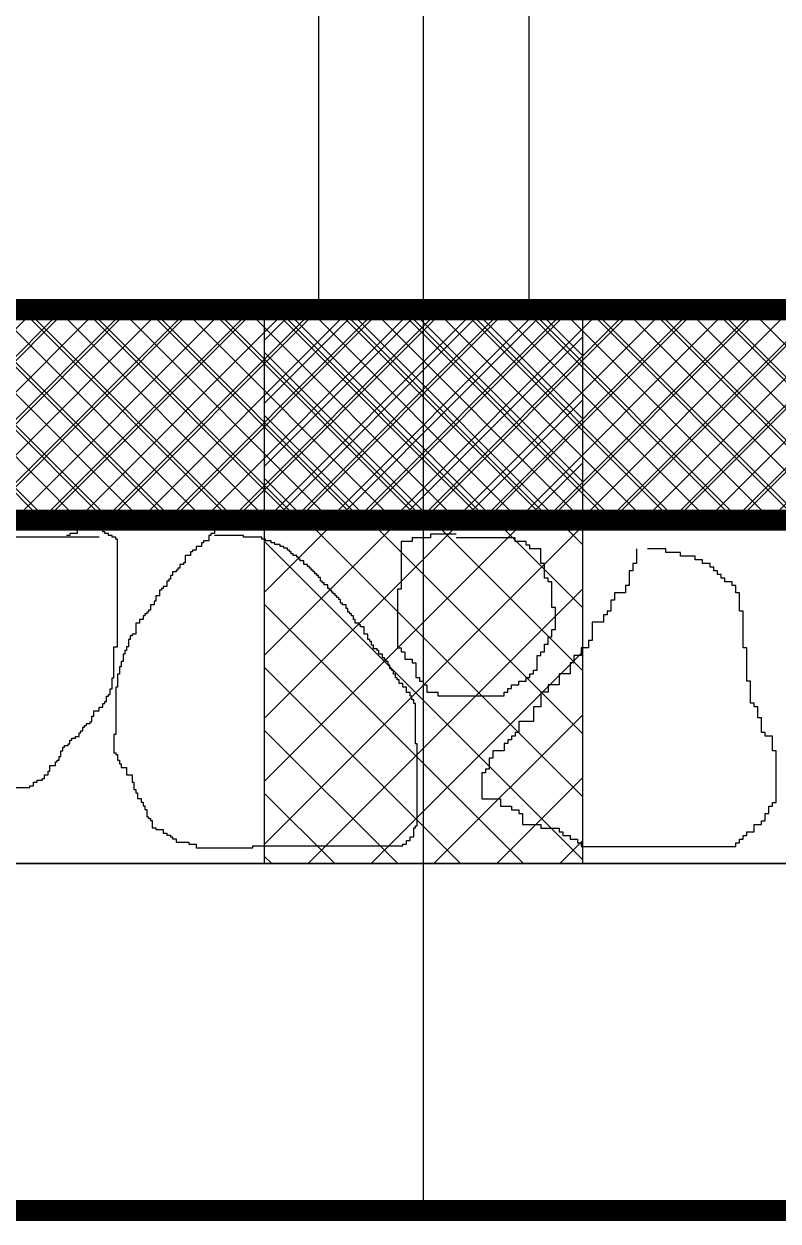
# Model space of a CAD drawing. Extents: x 250879 to 348495, y -51522 to -9360.
# Drawn here: x 281841 to 281948.6, y -30426.9 to -30256.3 of the extents above; entities that cross this region are included whole.
import ezdxf

# ---------------------------------------------------------------- set-up
doc = ezdxf.new("R2010")
doc.units = 0
for name, color, linetype in [('AXIS', 1, 'CONTINUOUS'), ('CURTAIN', 150, 'CONTINUOUS'), ('WALL', 7, 'CONTINUOUS')]:
    doc.layers.add(name, color=color, linetype=linetype)
doc.layers.add('VIS', color=8, linetype='CONTINUOUS', lineweight=18)

msp = doc.modelspace()

# ---------------------------------------------------------------- hatches: boundary and pattern name
at = {"layer": 'AXIS'}
h = msp.add_hatch(dxfattribs=at)
h.set_pattern_fill('ANSI37', color=256, style=0)
h.set_pattern_definition([(45, (10887.426, -3880), (-2.24506403, 2.24506403), []), (135, (10887.426, -3880), (-2.24506403, -2.24506403), [])])
h.paths.add_polyline_path([(280918.80191, -30297.00774), (280918.80191, -30327.00774), (283913.00858, -30327.00774), (283913.00858, -30297.00774)])
at = {"layer": 'VIS', "ltscale": 0.0001}
h = msp.add_hatch(dxfattribs=at)
h.set_pattern_fill('ANSI37', color=256, scale=2, style=0)
h.set_pattern_definition([(45, (-68251.727, -10516.453), (-4.49012806, 4.49012806), []), (135, (-68251.727, -10516.453), (-4.49012806, -4.49012806), [])])
h.paths.add_polyline_path([(281605.834, -30297.00774), (281543.70219, -30297.00774), (281543.70219, -30302.00774), (281605.834, -30302.00774)], flags=17)
h.paths.add_polyline_path([(281543.70219, -30297.00774), (281538.70219, -30297.00774), (281538.70219, -30302.00774), (281543.70219, -30302.00774)], flags=17)
h.paths.add_polyline_path([(281538.70219, -30297.00774), (281488.37281, -30297.00774), (281488.37281, -30302.00774), (281538.70219, -30302.00774)])
h.paths.add_polyline_path([(282013.37281, -30327.00774), (282013.37281, -30297.00774), (281688.37281, -30297.00774), (281688.37281, -30327.00774)])
h.paths.add_polyline_path([(281520.56708, -30302.00774), (281520.56708, -30327.00774), (281688.37281, -30327.00774), (281688.37281, -30297.00774), (281605.834, -30297.00774), (281605.834, -30302.00774)])
h = msp.add_hatch(dxfattribs=at)
h.set_pattern_fill('ANSI37', color=256, scale=2, style=0)
h.set_pattern_definition([(135, (630663.1087, -7236.453), (4.49012806, 4.49012806), []), (45, (630663.1087, -7236.453), (4.49012806, -4.49012806), [])])
h.paths.add_polyline_path([(281920.73167, -30297.00774), (281875.2855, -30297.00774), (281875.2855, -30375.98063), (281920.73167, -30375.98063)])

# ---------------------------------------------------------------- linework, layer by layer
at = {"layer": 'AXIS'}
msp.add_line((281898.00858, -30425.43117), (281898.00858, -25587.93013), dxfattribs=at)
at = {"layer": 'CURTAIN', "linetype": 'Continuous'}
for p, q in [((281883.00858, -29657.00774), (281883.00858, -30297.00774)), ((281913.00858, -29657.00774), (281913.00858, -30297.00774))]:
    msp.add_line(p, q, dxfattribs=at)
at = {"layer": 'VIS', "ltscale": 0.0001}
msp.add_line((280450.27447, -30297.00774), (284658.39662, -30297.00774), dxfattribs=at)
at = {"layer": 'WALL', "linetype": 'Continuous'}
for p, q in [((281852.27643, -30328.40736), (281848.62622, -30328.40736)), ((281848.62622, -30328.40736), (281848.62622, -30328.9283)), ((281852.27643, -30328.66783), (281852.27643, -30328.40736)), ((281868.96142, -30328.40736), (281868.17937, -30328.40736)), ((281868.17937, -30328.40736), (281868.17937, -30328.9283)), ((281869.48343, -30328.14689), (281868.96142, -30328.14689)), ((281868.96142, -30328.14689), (281868.96142, -30328.40736)), ((281851.75538, -30329.44924), (281839.50168, -30329.44924)), ((281847.58317, -30329.18877), (281847.06212, -30329.18877)), ((281848.62622, -30328.9283), (281847.58317, -30328.9283)), ((281847.58317, -30328.9283), (281847.58317, -30329.18877)), ((281852.53743, -30328.66783), (281852.27643, -30328.66783)), ((281852.53743, -30328.9283), (281852.53743, -30328.66783)), ((281853.05847, -30328.9283), (281852.53743, -30328.9283)), ((281853.05847, -30329.18877), (281853.05847, -30328.9283)), ((281853.57952, -30329.18877), (281853.05847, -30329.18877)), ((281853.57952, -30329.44924), (281853.57952, -30329.18877)), ((281854.10153, -30329.44924), (281853.57952, -30329.44924)), ((281854.10153, -30329.70971), (281854.10153, -30329.44924)), ((281854.36253, -30329.70971), (281854.10153, -30329.70971)), ((281854.36253, -30345.07498), (281854.36253, -30329.70971)), ((281866.61527, -30330.23016), (281866.35427, -30330.23016)), ((281866.35427, -30330.23016), (281866.35427, -30330.7511)), ((281867.39732, -30329.97018), (281866.61527, -30329.97018)), ((281866.61527, -30329.97018), (281866.61527, -30330.23016)), ((281867.65833, -30329.18877), (281867.39732, -30329.18877)), ((281867.39732, -30329.18877), (281867.39732, -30329.97018)), ((281868.17937, -30328.9283), (281867.65833, -30328.9283)), ((281867.65833, -30328.9283), (281867.65833, -30329.18877)), ((281872.35062, -30329.18877), (281868.17937, -30329.18877)), ((281872.35062, -30329.44924), (281872.35062, -30329.18877)), ((281874.95777, -30329.44924), (281872.35062, -30329.44924)), ((281874.95777, -30329.70971), (281874.95777, -30329.44924)), ((281875.47978, -30329.70971), (281874.95777, -30329.70971)), ((281875.47978, -30329.97018), (281875.47978, -30329.70971)), ((281876.26183, -30329.97018), (281875.47978, -30329.97018)), ((281876.26183, -30330.23016), (281876.26183, -30329.97018)), ((281876.78287, -30330.23016), (281876.26183, -30330.23016)), ((281876.78287, -30330.49063), (281876.78287, -30330.23016)), ((281896.36865, -30330.04197), (281894.79399, -30330.04197)), ((281894.79399, -30330.04197), (281894.79399, -30336.85443)), ((281898.99115, -30329.51763), (281896.36865, -30329.51763)), ((281896.36865, -30329.51763), (281896.36865, -30330.04197)), ((281902.66342, -30328.99378), (281898.99115, -30328.99378)), ((281898.99115, -30328.99378), (281898.99115, -30329.51763)), ((281911.05678, -30329.51763), (281902.66342, -30329.51763)), ((281911.05678, -30330.04197), (281911.05678, -30329.51763)), ((281912.63047, -30330.04197), (281911.05678, -30330.04197)), ((281912.63047, -30330.56582), (281912.63047, -30330.04197)), ((281865.05118, -30331.53251), (281864.79017, -30331.53251)), ((281864.79017, -30331.53251), (281864.79017, -30332.05345)), ((281865.57222, -30331.27204), (281865.05118, -30331.27204)), ((281865.05118, -30331.27204), (281865.05118, -30331.53251)), ((281866.35427, -30330.7511), (281865.57222, -30330.7511)), ((281865.57222, -30330.7511), (281865.57222, -30331.27204)), ((281877.56492, -30330.49063), (281876.78287, -30330.49063)), ((281877.56492, -30330.7511), (281877.56492, -30330.49063)), ((281878.08693, -30330.7511), (281877.56492, -30330.7511)), ((281878.08693, -30331.01157), (281878.08693, -30330.7511)), ((281878.60797, -30331.01157), (281878.08693, -30331.01157)), ((281878.60797, -30331.27204), (281878.60797, -30331.01157)), ((281878.86898, -30331.27204), (281878.60797, -30331.27204)), ((281878.86898, -30331.53251), (281878.86898, -30331.27204)), ((281879.12998, -30331.53251), (281878.86898, -30331.53251)), ((281879.12998, -30331.79298), (281879.12998, -30331.53251)), ((281879.39002, -30331.79298), (281879.12998, -30331.79298)), ((281879.39002, -30332.05345), (281879.39002, -30331.79298)), ((281913.15536, -30330.56582), (281912.63047, -30330.56582)), ((281913.15536, -30331.08966), (281913.15536, -30330.56582)), ((281914.72905, -30331.08966), (281913.15536, -30331.08966)), ((281914.72905, -30333.18603), (281914.72905, -30331.08966)), ((281928.36837, -30331.08966), (281928.36837, -30333.18603)), ((281932.56553, -30331.08966), (281929.94207, -30331.08966)), ((281932.56553, -30331.614), (281932.56553, -30331.08966)), ((281934.66411, -30331.614), (281932.56553, -30331.614)), ((281934.66411, -30332.13785), (281934.66411, -30331.614)), ((281863.74808, -30333.3558), (281863.22607, -30333.3558)), ((281863.22607, -30333.3558), (281863.22607, -30333.87625)), ((281864.00812, -30333.09533), (281863.74808, -30333.09533)), ((281863.74808, -30333.09533), (281863.74808, -30333.3558)), ((281864.79017, -30332.05345), (281864.00812, -30332.05345)), ((281864.00812, -30332.05345), (281864.00812, -30333.09533)), ((281879.91203, -30332.05345), (281879.39002, -30332.05345)), ((281879.91203, -30332.31392), (281879.91203, -30332.05345)), ((281880.17207, -30332.31392), (281879.91203, -30332.31392)), ((281880.17207, -30332.57439), (281880.17207, -30332.31392)), ((281880.43308, -30332.57439), (281880.17207, -30332.57439)), ((281880.43308, -30332.83486), (281880.43308, -30332.57439)), ((281880.95412, -30332.83486), (281880.43308, -30332.83486)), ((281880.95412, -30333.3558), (281880.95412, -30332.83486)), ((281881.47613, -30333.3558), (281880.95412, -30333.3558)), ((281881.47613, -30333.61578), (281881.47613, -30333.3558)), ((281881.73713, -30333.61578), (281881.47613, -30333.61578)), ((281881.73713, -30333.87625), (281881.73713, -30333.61578)), ((281915.25394, -30333.18603), (281914.72905, -30333.18603)), ((281915.25394, -30335.2824), (281915.25394, -30333.18603)), ((281928.36837, -30333.18603), (281927.84445, -30333.18603)), ((281927.84445, -30333.18603), (281927.84445, -30334.23422)), ((281936.76269, -30332.13785), (281934.66411, -30332.13785)), ((281936.76269, -30332.66218), (281936.76269, -30332.13785)), ((281937.8115, -30332.66218), (281936.76269, -30332.66218)), ((281937.8115, -30333.18603), (281937.8115, -30332.66218)), ((281938.86031, -30333.18603), (281937.8115, -30333.18603)), ((281938.86031, -30333.70988), (281938.86031, -30333.18603)), ((281939.38519, -30333.70988), (281938.86031, -30333.70988)), ((281939.38519, -30334.23422), (281939.38519, -30333.70988)), ((281861.92298, -30335.43907), (281861.66198, -30335.43907)), ((281861.66198, -30335.43907), (281861.66198, -30335.69954)), ((281862.18302, -30334.91813), (281861.92298, -30334.91813)), ((281861.92298, -30334.91813), (281861.92298, -30335.43907)), ((281862.70503, -30334.39719), (281862.18302, -30334.39719)), ((281862.18302, -30334.39719), (281862.18302, -30334.91813)), ((281862.96507, -30334.13672), (281862.70503, -30334.13672)), ((281862.70503, -30334.13672), (281862.70503, -30334.39719)), ((281863.22607, -30333.87625), (281862.96507, -30333.87625)), ((281862.96507, -30333.87625), (281862.96507, -30334.13672)), ((281881.99717, -30333.87625), (281881.73713, -30333.87625)), ((281881.99717, -30334.13672), (281881.99717, -30333.87625)), ((281882.25818, -30334.13672), (281881.99717, -30334.13672)), ((281882.25818, -30334.39719), (281882.25818, -30334.13672)), ((281882.51918, -30334.39719), (281882.25818, -30334.39719)), ((281882.51918, -30334.65766), (281882.51918, -30334.39719)), ((281882.77922, -30334.65766), (281882.51918, -30334.65766)), ((281882.77922, -30334.91813), (281882.77922, -30334.65766)), ((281883.04023, -30334.91813), (281882.77922, -30334.91813)), ((281883.04023, -30335.1786), (281883.04023, -30334.91813)), ((281883.30123, -30335.1786), (281883.04023, -30335.1786)), ((281883.30123, -30335.69954), (281883.30123, -30335.1786)), ((281915.77882, -30335.2824), (281915.25394, -30335.2824)), ((281915.77882, -30335.80625), (281915.77882, -30335.2824)), ((281927.84445, -30334.23422), (281927.31956, -30334.23422)), ((281927.31956, -30334.23422), (281927.31956, -30336.3301)), ((281939.91007, -30334.23422), (281939.38519, -30334.23422)), ((281939.91007, -30334.75806), (281939.91007, -30334.23422)), ((281940.434, -30334.75806), (281939.91007, -30334.75806)), ((281940.434, -30335.2824), (281940.434, -30334.75806)), ((281940.95888, -30335.2824), (281940.434, -30335.2824)), ((281940.95888, -30335.80625), (281940.95888, -30335.2824)), ((281860.61892, -30337.0014), (281860.35792, -30337.0014)), ((281860.35792, -30337.0014), (281860.35792, -30337.78281)), ((281860.87993, -30336.74142), (281860.61892, -30336.74142)), ((281860.61892, -30336.74142), (281860.61892, -30337.0014)), ((281861.40097, -30336.48095), (281860.87993, -30336.48095)), ((281860.87993, -30336.48095), (281860.87993, -30336.74142)), ((281861.66198, -30335.69954), (281861.40097, -30335.69954)), ((281861.40097, -30335.69954), (281861.40097, -30336.48095)), ((281883.56127, -30335.69954), (281883.30123, -30335.69954)), ((281883.56127, -30335.96001), (281883.56127, -30335.69954)), ((281883.82227, -30335.96001), (281883.56127, -30335.96001)), ((281883.82227, -30336.22048), (281883.82227, -30335.96001)), ((281884.34332, -30336.22048), (281883.82227, -30336.22048)), ((281884.34332, -30336.74142), (281884.34332, -30336.22048)), ((281884.60432, -30336.74142), (281884.34332, -30336.74142)), ((281884.60432, -30337.0014), (281884.60432, -30336.74142)), ((281884.86533, -30337.0014), (281884.60432, -30337.0014)), ((281884.86533, -30337.26187), (281884.86533, -30337.0014)), ((281894.79399, -30336.85443), (281894.27007, -30336.85443)), ((281894.27007, -30336.85443), (281894.27007, -30345.23893)), ((281916.30274, -30335.80625), (281915.77882, -30335.80625)), ((281916.30274, -30339.47465), (281916.30274, -30335.80625)), ((281927.31956, -30336.3301), (281926.79468, -30336.3301)), ((281926.79468, -30336.3301), (281926.79468, -30337.37828)), ((281942.00865, -30335.80625), (281940.95888, -30335.80625)), ((281942.00865, -30336.3301), (281942.00865, -30335.80625)), ((281942.53258, -30336.3301), (281942.00865, -30336.3301)), ((281942.53258, -30337.37828), (281942.53258, -30336.3301)), ((281859.83687, -30338.56422), (281859.57587, -30338.56422)), ((281859.57587, -30338.56422), (281859.57587, -30339.08516)), ((281860.35792, -30337.78281), (281859.83687, -30337.78281)), ((281859.83687, -30337.78281), (281859.83687, -30338.56422)), ((281885.12633, -30337.26187), (281884.86533, -30337.26187)), ((281885.12633, -30337.52234), (281885.12633, -30337.26187)), ((281885.38637, -30337.52234), (281885.12633, -30337.52234)), ((281885.38637, -30337.78281), (281885.38637, -30337.52234)), ((281885.64738, -30337.78281), (281885.38637, -30337.78281)), ((281885.64738, -30338.04328), (281885.64738, -30337.78281)), ((281885.90838, -30338.04328), (281885.64738, -30338.04328)), ((281885.90838, -30338.30375), (281885.90838, -30338.04328)), ((281886.16842, -30338.30375), (281885.90838, -30338.30375)), ((281886.16842, -30338.82469), (281886.16842, -30338.30375)), ((281886.42943, -30338.82469), (281886.16842, -30338.82469)), ((281886.42943, -30339.08516), (281886.42943, -30338.82469)), ((281925.22098, -30338.42646), (281924.6961, -30338.42646)), ((281924.6961, -30338.42646), (281924.6961, -30339.9985)), ((281926.79468, -30337.37828), (281925.22098, -30337.37828)), ((281925.22098, -30337.37828), (281925.22098, -30338.42646)), ((281943.05746, -30337.37828), (281942.53258, -30337.37828)), ((281943.05746, -30339.9985), (281943.05746, -30337.37828)), ((281858.53378, -30340.38702), (281858.27278, -30340.38702)), ((281858.27278, -30340.38702), (281858.27278, -30340.64749)), ((281858.79382, -30340.12703), (281858.53378, -30340.12703)), ((281858.53378, -30340.12703), (281858.53378, -30340.38702)), ((281859.05482, -30339.86656), (281858.79382, -30339.86656)), ((281858.79382, -30339.86656), (281858.79382, -30340.12703)), ((281859.57587, -30339.08516), (281859.05482, -30339.08516)), ((281859.05482, -30339.08516), (281859.05482, -30339.86656)), ((281886.95047, -30339.08516), (281886.42943, -30339.08516)), ((281886.95047, -30339.6061), (281886.95047, -30339.08516)), ((281887.21147, -30339.6061), (281886.95047, -30339.6061)), ((281887.21147, -30340.12703), (281887.21147, -30339.6061)), ((281887.47248, -30340.12703), (281887.21147, -30340.12703)), ((281887.47248, -30340.38702), (281887.47248, -30340.12703)), ((281887.73348, -30340.38702), (281887.47248, -30340.38702)), ((281887.73348, -30340.64749), (281887.73348, -30340.38702)), ((281916.82763, -30339.47465), (281916.30274, -30339.47465)), ((281916.82763, -30342.61871), (281916.82763, -30339.47465)), ((281924.17217, -30340.52235), (281923.64729, -30340.52235)), ((281923.64729, -30340.52235), (281923.64729, -30341.57053)), ((281924.6961, -30339.9985), (281924.17217, -30339.9985)), ((281924.17217, -30339.9985), (281924.17217, -30340.52235)), ((281943.58235, -30339.9985), (281943.05746, -30339.9985)), ((281943.58235, -30345.23893), (281943.58235, -30339.9985)), ((281857.49073, -30341.68937), (281856.96872, -30341.68937)), ((281856.96872, -30341.68937), (281856.96872, -30343.25218)), ((281858.01177, -30341.16843), (281857.49073, -30341.16843)), ((281857.49073, -30341.16843), (281857.49073, -30341.68937)), ((281858.27278, -30340.64749), (281858.01177, -30340.64749)), ((281858.01177, -30340.64749), (281858.01177, -30341.16843)), ((281887.99352, -30340.64749), (281887.73348, -30340.64749)), ((281887.99352, -30341.16843), (281887.99352, -30340.64749)), ((281888.25453, -30341.16843), (281887.99352, -30341.16843)), ((281888.25453, -30341.68937), (281888.25453, -30341.16843)), ((281888.77557, -30341.68937), (281888.25453, -30341.68937)), ((281888.77557, -30341.94984), (281888.77557, -30341.68937)), ((281889.03658, -30341.94984), (281888.77557, -30341.94984)), ((281889.03658, -30342.2103), (281889.03658, -30341.94984)), ((281889.55762, -30342.2103), (281889.03658, -30342.2103)), ((281889.55762, -30343.25218), (281889.55762, -30342.2103)), ((281923.64729, -30341.57053), (281922.0736, -30341.57053)), ((281922.0736, -30341.57053), (281922.0736, -30344.19075)), ((281856.44767, -30343.51265), (281856.18667, -30343.51265)), ((281856.18667, -30343.51265), (281856.18667, -30344.03311)), ((281856.96872, -30343.25218), (281856.44767, -30343.25218)), ((281856.44767, -30343.25218), (281856.44767, -30343.51265)), ((281890.07963, -30343.25218), (281889.55762, -30343.25218)), ((281890.07963, -30344.03311), (281890.07963, -30343.25218)), ((281915.77882, -30344.7146), (281915.77882, -30343.6669)), ((281915.77882, -30343.6669), (281916.30274, -30343.6669)), ((281916.30274, -30343.6669), (281916.30274, -30342.61871)), ((281916.30274, -30342.61871), (281916.82763, -30342.61871)), ((281853.84052, -30349.50248), (281853.84052, -30345.07498)), ((281853.84052, -30345.07498), (281854.36253, -30345.07498)), ((281855.66563, -30345.59592), (281855.40462, -30345.59592)), ((281855.40462, -30345.59592), (281855.40462, -30346.11686)), ((281855.92663, -30345.07498), (281855.66563, -30345.07498)), ((281855.66563, -30345.07498), (281855.66563, -30345.59592)), ((281856.18667, -30344.03311), (281855.92663, -30344.03311)), ((281855.92663, -30344.03311), (281855.92663, -30345.07498)), ((281890.33967, -30344.03311), (281890.07963, -30344.03311)), ((281890.33967, -30344.29358), (281890.33967, -30344.03311)), ((281890.60067, -30344.29358), (281890.33967, -30344.29358)), ((281890.60067, -30344.81451), (281890.60067, -30344.29358)), ((281890.86168, -30344.81451), (281890.60067, -30344.81451)), ((281890.86168, -30345.33545), (281890.86168, -30344.81451)), ((281891.38272, -30345.33545), (281890.86168, -30345.33545)), ((281891.38272, -30345.59592), (281891.38272, -30345.33545)), ((281891.64373, -30345.59592), (281891.38272, -30345.59592)), ((281891.64373, -30346.11686), (281891.64373, -30345.59592)), ((281894.27007, -30345.23893), (281894.79399, -30345.23893)), ((281894.79399, -30345.23893), (281894.79399, -30345.76278)), ((281915.25394, -30345.76278), (281915.25394, -30344.7146)), ((281915.25394, -30344.7146), (281915.77882, -30344.7146)), ((281921.54871, -30345.23893), (281920.4999, -30345.23893)), ((281920.4999, -30345.23893), (281920.4999, -30346.28711)), ((281922.0736, -30344.19075), (281921.54871, -30344.19075)), ((281921.54871, -30344.19075), (281921.54871, -30345.23893)), ((281944.10627, -30345.23893), (281943.58235, -30345.23893)), ((281944.10627, -30349.95503), (281944.10627, -30345.23893)), ((281855.14458, -30347.15825), (281854.88358, -30347.15825)), ((281854.88358, -30347.15825), (281854.88358, -30347.93966)), ((281855.40462, -30346.11686), (281855.14458, -30346.11686)), ((281855.14458, -30346.11686), (281855.14458, -30347.15825)), ((281892.16477, -30346.11686), (281891.64373, -30346.11686)), ((281892.16477, -30346.6378), (281892.16477, -30346.11686)), ((281892.42578, -30346.6378), (281892.16477, -30346.6378)), ((281892.42578, -30346.89779), (281892.42578, -30346.6378)), ((281892.68678, -30346.89779), (281892.42578, -30346.89779)), ((281892.68678, -30347.15825), (281892.68678, -30346.89779)), ((281892.94682, -30347.15825), (281892.68678, -30347.15825)), ((281892.94682, -30347.67919), (281892.94682, -30347.15825)), ((281894.79399, -30345.76278), (281895.31888, -30345.76278)), ((281895.31888, -30345.76278), (281895.31888, -30346.81096)), ((281895.31888, -30346.81096), (281896.36865, -30346.81096)), ((281896.36865, -30346.81096), (281896.36865, -30347.33481)), ((281896.36865, -30347.33481), (281896.89257, -30347.33481)), ((281896.89257, -30347.33481), (281896.89257, -30349.43118)), ((281914.20417, -30348.38299), (281914.20417, -30346.28711)), ((281914.20417, -30346.28711), (281914.72905, -30346.28711)), ((281914.72905, -30346.28711), (281914.72905, -30345.76278)), ((281914.72905, -30345.76278), (281915.25394, -30345.76278)), ((281919.45013, -30347.33481), (281918.92621, -30347.33481)), ((281918.92621, -30347.33481), (281918.92621, -30348.90733)), ((281920.4999, -30346.28711), (281919.45013, -30346.28711)), ((281919.45013, -30346.28711), (281919.45013, -30347.33481)), ((281854.62257, -30348.98154), (281854.36253, -30348.98154)), ((281854.36253, -30348.98154), (281854.36253, -30350.80434)), ((281854.88358, -30347.93966), (281854.62257, -30347.93966)), ((281854.62257, -30347.93966), (281854.62257, -30348.98154)), ((281893.20782, -30347.67919), (281892.94682, -30347.67919)), ((281893.20782, -30348.20013), (281893.20782, -30347.67919)), ((281893.46883, -30348.20013), (281893.20782, -30348.20013)), ((281893.46883, -30348.4606), (281893.46883, -30348.20013)), ((281893.72983, -30348.4606), (281893.46883, -30348.4606)), ((281893.72983, -30348.98154), (281893.72983, -30348.4606)), ((281893.98987, -30348.98154), (281893.72983, -30348.98154)), ((281893.98987, -30349.50248), (281893.98987, -30348.98154)), ((281913.15536, -30349.43118), (281913.15536, -30348.90733)), ((281913.15536, -30348.90733), (281913.68024, -30348.90733)), ((281913.68024, -30348.90733), (281913.68024, -30348.38299)), ((281913.68024, -30348.38299), (281914.20417, -30348.38299)), ((281918.92621, -30348.90733), (281917.35251, -30348.90733)), ((281917.35251, -30348.90733), (281917.35251, -30350.47936)), ((281853.57952, -30351.06481), (281853.57952, -30349.50248)), ((281853.57952, -30349.50248), (281853.84052, -30349.50248)), ((281894.25088, -30349.50248), (281893.98987, -30349.50248)), ((281894.25088, -30349.76295), (281894.25088, -30349.50248)), ((281894.51188, -30349.76295), (281894.25088, -30349.76295)), ((281894.51188, -30350.2834), (281894.51188, -30349.76295)), ((281895.03293, -30350.2834), (281894.51188, -30350.2834)), ((281895.03293, -30350.80434), (281895.03293, -30350.2834)), ((281896.89257, -30349.43118), (281897.41746, -30349.43118)), ((281897.41746, -30349.43118), (281897.41746, -30349.95503)), ((281897.41746, -30349.95503), (281897.94234, -30349.95503)), ((281897.94234, -30349.95503), (281897.94234, -30350.47936)), ((281897.94234, -30350.47936), (281898.46627, -30350.47936)), ((281898.46627, -30350.47936), (281898.46627, -30351.52706)), ((281910.53285, -30351.00321), (281910.53285, -30350.47936)), ((281910.53285, -30350.47936), (281911.58166, -30350.47936)), ((281911.58166, -30350.47936), (281911.58166, -30349.95503)), ((281911.58166, -30349.95503), (281912.63047, -30349.95503)), ((281912.63047, -30349.95503), (281912.63047, -30349.43118)), ((281912.63047, -30349.43118), (281913.15536, -30349.43118)), ((281917.35251, -30350.47936), (281915.77882, -30350.47936)), ((281915.77882, -30350.47936), (281915.77882, -30351.52706)), ((281944.63116, -30349.95503), (281944.10627, -30349.95503)), ((281944.63116, -30353.09958), (281944.63116, -30349.95503)), ((281852.79747, -30352.8881), (281852.79747, -30352.10669)), ((281852.79747, -30352.10669), (281853.05847, -30352.10669)), ((281853.05847, -30352.10669), (281853.05847, -30351.84622)), ((281853.05847, -30351.84622), (281853.31948, -30351.84622)), ((281853.31948, -30351.84622), (281853.31948, -30351.06481)), ((281853.31948, -30351.06481), (281853.57952, -30351.06481)), ((281854.36253, -30350.80434), (281854.10153, -30350.80434)), ((281854.10153, -30350.80434), (281854.10153, -30357.57558)), ((281895.55397, -30350.80434), (281895.03293, -30350.80434)), ((281895.55397, -30351.58575), (281895.55397, -30350.80434)), ((281896.07598, -30351.58575), (281895.55397, -30351.58575)), ((281896.07598, -30352.10669), (281896.07598, -30351.58575)), ((281896.33602, -30352.10669), (281896.07598, -30352.10669)), ((281896.33602, -30352.62763), (281896.33602, -30352.10669)), ((281898.46627, -30351.52706), (281900.04092, -30351.52706)), ((281900.04092, -30351.52706), (281900.04092, -30352.05139)), ((281900.04092, -30352.05139), (281909.48308, -30352.05139)), ((281909.48308, -30352.05139), (281909.48308, -30351.52706)), ((281909.48308, -30351.52706), (281910.00797, -30351.52706)), ((281910.00797, -30351.52706), (281910.00797, -30351.00321)), ((281910.00797, -30351.00321), (281910.53285, -30351.00321)), ((281915.77882, -30351.52706), (281914.72905, -30351.52706)), ((281914.72905, -30351.52706), (281914.72905, -30353.62343)), ((281850.97237, -30354.97137), (281850.97237, -30354.18996)), ((281850.97237, -30354.18996), (281851.75538, -30354.18996)), ((281851.75538, -30354.18996), (281851.75538, -30353.66902)), ((281851.75538, -30353.66902), (281852.27643, -30353.66902)), ((281852.27643, -30353.66902), (281852.27643, -30353.14857)), ((281852.27643, -30353.14857), (281852.53743, -30353.14857)), ((281852.53743, -30353.14857), (281852.53743, -30352.8881)), ((281852.53743, -30352.8881), (281852.79747, -30352.8881)), ((281896.59702, -30352.62763), (281896.33602, -30352.62763)), ((281896.59702, -30353.14857), (281896.59702, -30352.62763)), ((281896.85803, -30353.14857), (281896.59702, -30353.14857)), ((281896.85803, -30358.87793), (281896.85803, -30353.14857)), ((281914.72905, -30353.62343), (281913.68024, -30353.62343)), ((281913.68024, -30353.62343), (281913.68024, -30355.71979)), ((281945.15604, -30353.09958), (281944.63116, -30353.09958)), ((281945.15604, -30353.62343), (281945.15604, -30353.09958)), ((281945.67997, -30353.62343), (281945.15604, -30353.62343)), ((281945.67997, -30355.19546), (281945.67997, -30353.62343)), ((281850.45132, -30356.01325), (281850.45132, -30355.75278)), ((281850.45132, -30355.75278), (281850.71233, -30355.75278)), ((281850.71233, -30355.75278), (281850.71233, -30354.97137)), ((281850.71233, -30354.97137), (281850.97237, -30354.97137)), ((281913.68024, -30355.71979), (281911.58166, -30355.71979)), ((281911.58166, -30355.71979), (281911.58166, -30357.29183)), ((281946.20485, -30355.19546), (281945.67997, -30355.19546)), ((281946.20485, -30357.29183), (281946.20485, -30355.19546)), ((281848.88723, -30357.83605), (281848.88723, -30357.31511)), ((281848.88723, -30357.31511), (281849.14823, -30357.31511)), ((281849.14823, -30357.31511), (281849.14823, -30357.05464)), ((281849.14823, -30357.05464), (281849.40827, -30357.05464)), ((281849.40827, -30357.05464), (281849.40827, -30356.53419)), ((281849.40827, -30356.53419), (281849.66928, -30356.53419)), ((281849.66928, -30356.53419), (281849.66928, -30356.27372)), ((281849.66928, -30356.27372), (281849.93028, -30356.27372)), ((281849.93028, -30356.27372), (281849.93028, -30356.01325)), ((281849.93028, -30356.01325), (281850.45132, -30356.01325)), ((281854.10153, -30357.57558), (281853.84052, -30357.57558)), ((281853.84052, -30357.57558), (281853.84052, -30360.18027)), ((281911.58166, -30357.29183), (281911.05678, -30357.29183)), ((281911.05678, -30357.29183), (281911.05678, -30357.81568)), ((281946.72974, -30357.29183), (281946.20485, -30357.29183)), ((281946.72974, -30357.81568), (281946.72974, -30357.29183)), ((281846.80112, -30359.39886), (281846.80112, -30359.1384)), ((281846.80112, -30359.1384), (281847.32313, -30359.1384)), ((281847.32313, -30359.1384), (281847.32313, -30358.87793)), ((281847.32313, -30358.87793), (281847.58317, -30358.87793)), ((281847.58317, -30358.87793), (281847.58317, -30358.35699)), ((281847.58317, -30358.35699), (281847.84417, -30358.35699)), ((281847.84417, -30358.35699), (281847.84417, -30358.09652)), ((281847.84417, -30358.09652), (281848.36618, -30358.09652)), ((281848.36618, -30358.09652), (281848.36618, -30357.83605)), ((281848.36618, -30357.83605), (281848.88723, -30357.83605)), ((281897.11903, -30358.87793), (281896.85803, -30358.87793)), ((281897.11903, -30370.59711), (281897.11903, -30358.87793)), ((281910.00797, -30358.86386), (281909.48308, -30358.86386)), ((281909.48308, -30358.86386), (281909.48308, -30359.91204)), ((281910.53285, -30358.33953), (281910.00797, -30358.33953)), ((281910.00797, -30358.33953), (281910.00797, -30358.86386)), ((281911.05678, -30357.81568), (281910.53285, -30357.81568)), ((281910.53285, -30357.81568), (281910.53285, -30358.33953)), ((281947.77855, -30357.81568), (281946.72974, -30357.81568)), ((281947.77855, -30359.91204), (281947.77855, -30357.81568)), ((281846.01907, -30361.22167), (281846.01907, -30360.70073)), ((281846.01907, -30360.70073), (281846.28008, -30360.70073)), ((281846.28008, -30360.70073), (281846.28008, -30359.9198)), ((281846.28008, -30359.9198), (281846.54108, -30359.9198)), ((281846.54108, -30359.9198), (281846.54108, -30359.39886)), ((281846.54108, -30359.39886), (281846.80112, -30359.39886)), ((281853.84052, -30360.18027), (281854.10153, -30360.18027)), ((281854.10153, -30360.18027), (281854.10153, -30360.44026)), ((281854.10153, -30360.44026), (281854.36253, -30360.44026)), ((281854.36253, -30360.44026), (281854.36253, -30361.22167)), ((281907.90939, -30360.95974), (281907.38451, -30360.95974)), ((281907.38451, -30360.95974), (281907.38451, -30362.53226)), ((281909.48308, -30359.91204), (281907.90939, -30359.91204)), ((281907.90939, -30359.91204), (281907.90939, -30360.95974)), ((281948.30343, -30359.91204), (281947.77855, -30359.91204)), ((281948.30343, -30367.24836), (281948.30343, -30359.91204)), ((281844.71598, -30362.78448), (281844.71598, -30362.00307)), ((281844.71598, -30362.00307), (281845.49803, -30362.00307)), ((281845.49803, -30362.00307), (281845.49803, -30361.48214)), ((281845.49803, -30361.48214), (281845.75903, -30361.48214)), ((281845.75903, -30361.48214), (281845.75903, -30361.22167)), ((281845.75903, -30361.22167), (281846.01907, -30361.22167)), ((281854.36253, -30361.22167), (281854.62257, -30361.22167)), ((281854.62257, -30361.22167), (281854.62257, -30361.74261)), ((281854.62257, -30361.74261), (281854.88358, -30361.74261)), ((281854.88358, -30361.74261), (281854.88358, -30362.26354)), ((281854.88358, -30362.26354), (281855.66563, -30362.26354)), ((281855.66563, -30362.26354), (281855.66563, -30363.30542)), ((281907.38451, -30362.53226), (281906.86058, -30362.53226)), ((281906.86058, -30362.53226), (281906.86058, -30363.05611)), ((281842.36983, -30364.86775), (281842.36983, -30364.34681)), ((281842.36983, -30364.34681), (281842.89088, -30364.34681)), ((281842.89088, -30364.34681), (281842.89088, -30364.08635)), ((281842.89088, -30364.08635), (281843.67292, -30364.08635)), ((281843.67292, -30364.08635), (281843.67292, -30363.82588)), ((281843.67292, -30363.82588), (281843.93393, -30363.82588)), ((281843.93393, -30363.82588), (281843.93393, -30363.30542)), ((281843.93393, -30363.30542), (281844.45497, -30363.30542)), ((281844.45497, -30363.30542), (281844.45497, -30362.78448)), ((281844.45497, -30362.78448), (281844.71598, -30362.78448)), ((281855.66563, -30363.30542), (281856.44767, -30363.30542)), ((281856.44767, -30363.30542), (281856.44767, -30364.34681)), ((281856.44767, -30364.34681), (281856.70868, -30364.34681)), ((281856.70868, -30364.34681), (281856.70868, -30365.38869)), ((281906.86058, -30363.05611), (281906.3357, -30363.05611)), ((281906.3357, -30363.05611), (281906.3357, -30366.72451)), ((281839.24067, -30365.12822), (281841.84782, -30365.12822)), ((281841.84782, -30365.12822), (281841.84782, -30364.86775)), ((281841.84782, -30364.86775), (281842.36983, -30364.86775)), ((281856.70868, -30365.38869), (281856.96872, -30365.38869)), ((281856.96872, -30365.38869), (281856.96872, -30365.90963)), ((281856.96872, -30365.90963), (281857.22972, -30365.90963)), ((281857.22972, -30365.90963), (281857.22972, -30366.69104)), ((281857.22972, -30366.69104), (281857.75173, -30366.69104)), ((281857.75173, -30366.69104), (281857.75173, -30367.21149)), ((281857.75173, -30367.21149), (281858.01177, -30367.21149)), ((281858.01177, -30367.21149), (281858.01177, -30367.73243)), ((281858.01177, -30367.73243), (281858.27278, -30367.73243)), ((281858.27278, -30367.73243), (281858.27278, -30368.25337)), ((281906.3357, -30366.72451), (281908.9582, -30366.72451)), ((281908.9582, -30366.72451), (281908.9582, -30367.77221)), ((281908.9582, -30367.77221), (281910.53285, -30367.77221)), ((281910.53285, -30367.77221), (281910.53285, -30368.29654)), ((281947.25462, -30368.82039), (281947.25462, -30367.77221)), ((281947.25462, -30367.77221), (281947.77855, -30367.77221)), ((281947.77855, -30367.77221), (281947.77855, -30367.24836)), ((281947.77855, -30367.24836), (281948.30343, -30367.24836)), ((281858.27278, -30368.25337), (281858.53378, -30368.25337)), ((281858.53378, -30368.25337), (281858.53378, -30369.29525)), ((281858.53378, -30369.29525), (281858.79382, -30369.29525)), ((281858.79382, -30369.29525), (281858.79382, -30369.55572)), ((281858.79382, -30369.55572), (281859.05482, -30369.55572)), ((281859.05482, -30369.55572), (281859.05482, -30369.81619)), ((281910.53285, -30368.29654), (281911.58166, -30368.29654)), ((281911.58166, -30368.29654), (281911.58166, -30368.82039)), ((281911.58166, -30368.82039), (281912.10655, -30368.82039)), ((281912.10655, -30368.82039), (281912.10655, -30370.39242)), ((281946.72974, -30369.86857), (281946.72974, -30368.82039)), ((281946.72974, -30368.82039), (281947.25462, -30368.82039)), ((281859.05482, -30369.81619), (281859.31583, -30369.81619)), ((281859.31583, -30369.81619), (281859.31583, -30370.85758)), ((281859.31583, -30370.85758), (281859.83687, -30370.85758)), ((281859.83687, -30370.85758), (281859.83687, -30371.11805)), ((281859.83687, -30371.11805), (281860.87993, -30371.11805)), ((281860.87993, -30371.11805), (281860.87993, -30371.63899)), ((281896.59702, -30372.15993), (281896.59702, -30370.85758)), ((281896.59702, -30370.85758), (281896.85803, -30370.85758)), ((281896.85803, -30370.85758), (281896.85803, -30370.59711)), ((281896.85803, -30370.59711), (281897.11903, -30370.59711)), ((281912.10655, -30370.39242), (281914.72905, -30370.39242)), ((281914.72905, -30370.39242), (281914.72905, -30370.91676)), ((281914.72905, -30370.91676), (281917.35251, -30370.91676)), ((281917.35251, -30370.91676), (281917.35251, -30371.44061)), ((281945.15604, -30371.44061), (281945.15604, -30370.39242)), ((281945.15604, -30370.39242), (281946.20485, -30370.39242)), ((281946.20485, -30370.39242), (281946.20485, -30369.86857)), ((281946.20485, -30369.86857), (281946.72974, -30369.86857)), ((281860.87993, -30371.63899), (281861.40097, -30371.63899)), ((281861.40097, -30371.63899), (281861.40097, -30371.89946)), ((281861.40097, -30371.89946), (281861.92298, -30371.89946)), ((281861.92298, -30371.89946), (281861.92298, -30372.15993)), ((281861.92298, -30372.15993), (281862.18302, -30372.15993)), ((281862.18302, -30372.15993), (281862.18302, -30372.4204)), ((281862.18302, -30372.4204), (281862.70503, -30372.4204)), ((281862.70503, -30372.4204), (281862.70503, -30372.94134)), ((281862.70503, -30372.94134), (281864.53013, -30372.94134)), ((281864.53013, -30372.94134), (281864.53013, -30373.20181)), ((281895.55397, -30373.20181), (281895.55397, -30372.68087)), ((281895.55397, -30372.68087), (281896.07598, -30372.68087)), ((281896.07598, -30372.68087), (281896.07598, -30372.15993)), ((281896.07598, -30372.15993), (281896.59702, -30372.15993)), ((281917.35251, -30371.44061), (281917.87644, -30371.44061)), ((281917.87644, -30371.44061), (281917.87644, -30371.96446)), ((281917.87644, -30371.96446), (281918.92621, -30371.96446)), ((281918.92621, -30371.96446), (281918.92621, -30372.48879)), ((281918.92621, -30372.48879), (281919.97502, -30372.48879)), ((281919.97502, -30372.48879), (281919.97502, -30373.01264)), ((281943.05746, -30373.01264), (281943.05746, -30372.48879)), ((281943.05746, -30372.48879), (281943.58235, -30372.48879)), ((281943.58235, -30372.48879), (281943.58235, -30371.96446)), ((281943.58235, -30371.96446), (281944.10627, -30371.96446)), ((281944.10627, -30371.96446), (281944.10627, -30371.44061)), ((281944.10627, -30371.44061), (281945.15604, -30371.44061)), ((281864.53013, -30373.20181), (281865.57222, -30373.20181)), ((281865.57222, -30373.20181), (281865.57222, -30373.72226)), ((281865.57222, -30373.72226), (281873.65468, -30373.72226)), ((281873.65468, -30373.72226), (281873.65468, -30373.46228)), ((281873.65468, -30373.46228), (281895.03293, -30373.46228)), ((281895.03293, -30373.46228), (281895.03293, -30373.20181)), ((281895.03293, -30373.20181), (281895.55397, -30373.20181)), ((281919.97502, -30373.01264), (281920.4999, -30373.01264)), ((281920.4999, -30373.01264), (281920.4999, -30373.53697)), ((281920.4999, -30373.53697), (281942.53258, -30373.53697)), ((281942.53258, -30373.53697), (281942.53258, -30373.01264)), ((281942.53258, -30373.01264), (281943.05746, -30373.01264)), ((280752.76147, -30375.98063), (282459.17074, -30375.98063)), ((282013.37281, -30375.98063), (281460.91163, -30375.98063)), ((281922.31518, -30375.98063), (284157.73457, -30375.98063))]:
    msp.add_line(p, q, dxfattribs=at)
at = {"layer": 'WALL', "linetype": 'Continuous', "const_width": 3}
for points in [[(280567.29893, -29757.00774), (280726.23014, -30425.43117), (281616.77037, -30425.43117), (281616.77037, -30425.43117), (281960.01512, -30425.43117), (281960.01512, -30425.43117)], [(280759.65949, -29757.00774), (280752.47313, -29761.00774), (280752.47313, -30327.00774), (283913.00858, -30327.00774), (283913.00858, -30297.00774)], [(283913.00858, -30297.00774), (280752.47313, -30297.00774)], [(283913.00858, -30297.00774), (280752.47313, -30297.00774)], [(281514.21719, -30425.43117), (282188.37281, -30425.43117)], [(282421.4708, -30425.43117), (281747.31518, -30425.43117)]]:
    msp.add_lwpolyline(points, dxfattribs=at)
at = {"layer": 'WALL', "linetype": 'Continuous'}
msp.add_lwpolyline([(280869.5634, -30327.00774), (283913.00858, -30327.00774), (283913.00858, -30297.00774), (280752.47313, -30297.00774)], dxfattribs=at)
msp.add_lwpolyline([(281920.73167, -30297.00774), (281875.2855, -30297.00774), (281875.2855, -30375.98063), (281920.73167, -30375.98063)], close=True, dxfattribs=at)

doc.saveas('drawing.dxf')
